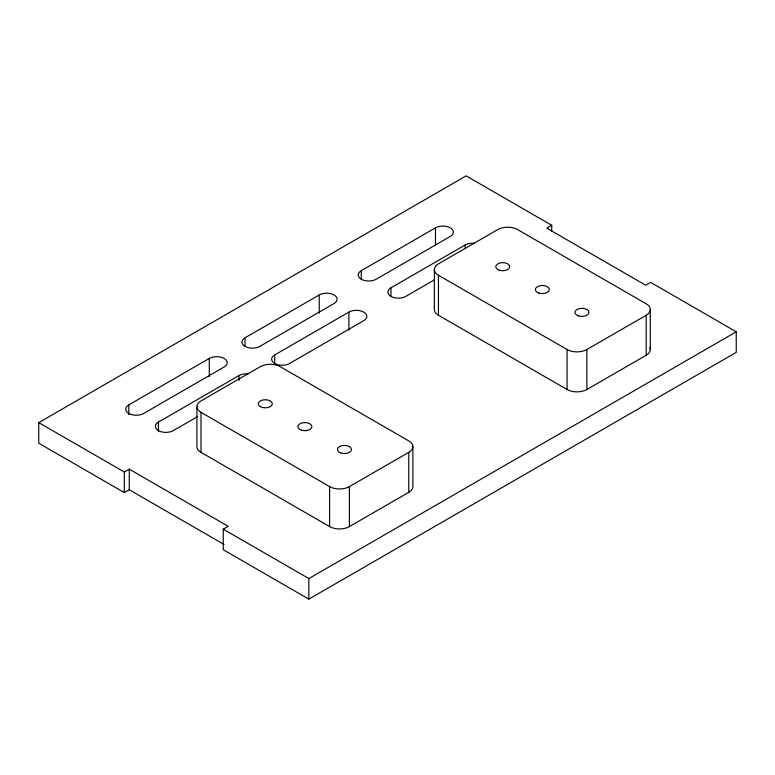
<?xml version="1.0" encoding="UTF-8"?>
<svg xmlns="http://www.w3.org/2000/svg" width="775" height="775" viewBox="0 0 775 775"><rect width="100%" height="100%" fill="white"/><g stroke="black" fill="none" stroke-linecap="round" stroke-linejoin="round"><path stroke-width="1.16" d="M224.043 544.457L129.28 489.742L124.329 492.6L38.75 443.193L38.75 422.627L466.153 175.867L551.732 225.283L551.732 231.328M128.776 404.918L209.289 358.428A10.492 6.055 0 0 1 224.13 358.428A10.492 6.055 0 0 1 224.13 367.001L143.617 413.482A10.492 6.055 0 0 1 128.776 413.482A10.492 6.055 0 0 1 128.776 404.918L128.776 414.596M245.026 337.803L319.222 294.965A10.492 6.055 0 0 1 334.064 294.965A10.492 6.055 0 0 1 334.064 303.529L259.867 346.367A10.492 6.055 0 0 1 245.026 346.367L245.026 337.803A10.492 6.055 0 0 0 245.026 346.367M361.276 270.688L435.472 227.84A10.492 6.055 0 0 1 450.314 227.84A10.492 6.055 0 0 1 450.314 236.414L376.117 279.252A10.492 6.055 0 0 1 361.276 279.252A10.492 6.055 0 0 1 361.276 270.688L361.276 279.155M197.344 416.737L173.3 430.619A10.492 6.055 0 0 1 158.458 430.619A10.492 6.055 0 0 1 158.458 422.055L238.971 375.565A10.492 6.055 0 0 1 248.213 373.889M274.708 354.94L348.905 312.093A10.492 6.055 0 0 1 363.746 312.093A10.492 6.055 0 0 1 363.746 320.666L289.55 363.504A10.492 6.055 0 0 1 274.708 363.504A10.492 6.055 0 0 1 274.708 354.94L274.708 363.407M434.01 280.095L405.8 296.389A10.492 6.055 0 0 1 390.958 296.389A10.492 6.055 0 0 1 390.958 287.825L465.155 244.977A10.492 6.055 0 0 1 474.407 243.302M38.75 422.627L124.329 472.033L129.28 469.185L228.208 526.303L223.268 529.16L223.268 549.717L308.847 599.133L736.25 352.373L736.25 331.807L650.671 282.4L645.72 285.258L546.792 228.131L551.732 225.283M201.006 412.348L329.627 486.603A13.989 8.079 0 0 0 349.409 486.603L408.774 452.329A13.989 8.079 0 0 0 408.774 440.907L280.153 366.653A13.989 8.079 0 0 0 260.371 366.653L201.006 400.927A13.989 8.079 0 0 0 201.006 412.348L201.006 452.329L329.627 526.583A13.989 8.079 0 0 0 349.409 526.583L408.774 492.319A13.989 8.079 0 0 0 412.872 486.603L412.872 446.623M438.456 275.261L567.067 349.515A13.989 8.079 0 0 0 586.859 349.515L646.214 315.241A13.989 8.079 0 0 0 646.214 303.819L517.603 229.565A13.989 8.079 0 0 0 497.812 229.565L438.456 263.829A13.989 8.079 0 0 0 438.456 275.261L438.456 315.241L567.067 389.496A13.989 8.079 0 0 0 586.859 389.496L646.214 355.231A13.989 8.079 0 0 0 649.837 347.423M223.268 529.16L308.847 578.567L736.25 331.807M650.312 309.525L650.312 349.515M646.214 315.241L646.214 355.231M586.859 349.515L586.859 389.496M567.067 349.515L567.067 389.496M465.155 244.977L465.155 248.61M435.472 227.84L435.472 244.784M434.358 269.545L434.358 309.535A13.989 8.079 0 0 0 438.456 315.241M408.774 452.329L408.774 492.319M390.958 287.825L390.958 296.292M349.409 486.603L349.409 526.583M348.905 312.093L348.905 330.237M329.627 486.603L329.627 526.583M319.222 294.965L319.222 313.11M308.847 578.567L308.847 599.133M238.971 375.565L238.971 380.409M209.289 358.428L209.289 376.573M196.908 406.633L196.908 446.623A13.989 8.079 0 0 0 201.006 452.329M158.458 422.055L158.458 431.733M129.28 469.185L129.28 489.742M124.329 472.033L124.329 492.6M538.838 293.037A6.994 4.04 0 0 0 549.33 289.54A6.994 4.04 0 0 0 538.838 286.043A6.994 4.04 0 0 0 538.838 293.037M578.412 315.88A6.994 4.04 0 0 0 588.903 312.383A6.994 4.04 0 0 0 578.412 308.886A6.994 4.04 0 0 0 578.412 315.88M260.371 406.633A6.994 4.04 0 0 0 272.073 404.821A6.994 4.04 0 0 0 263.5 399.881A6.994 4.04 0 0 0 260.371 406.633M301.388 430.125A6.994 4.04 0 0 0 311.879 426.628A6.994 4.04 0 0 0 301.388 423.131A6.994 4.04 0 0 0 301.388 430.125M340.69 452.881A6.994 4.04 0 0 0 351.453 449.655A6.994 4.04 0 0 0 341.242 445.887A6.994 4.04 0 0 0 340.69 452.881M499.265 270.184A6.994 4.04 0 0 0 509.756 266.687A6.994 4.04 0 0 0 499.265 263.19A6.994 4.04 0 0 0 499.265 270.184"/></g></svg>
